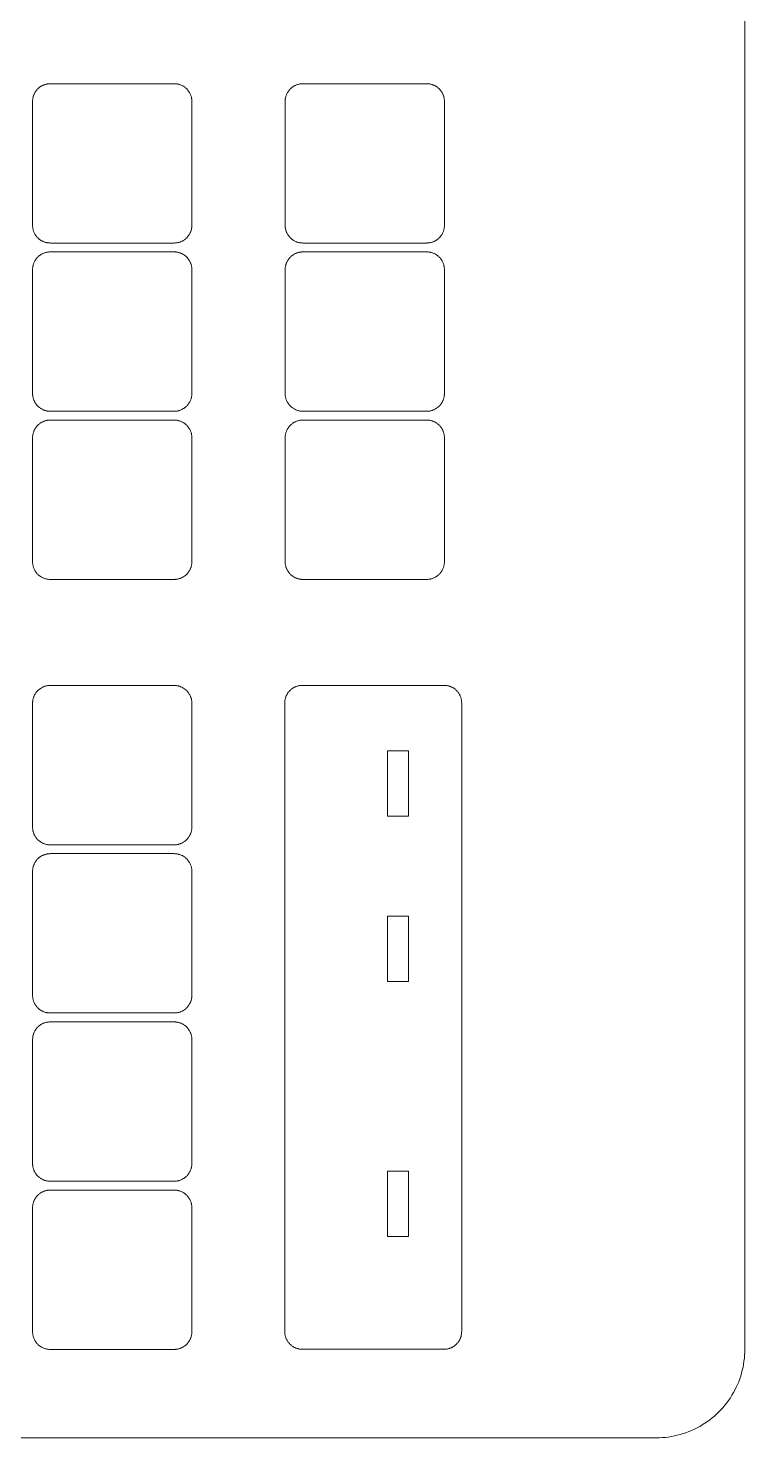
# Model space of a CAD drawing. Header units: metres. Extents: x 0 to 2861, y -1 to 1496.
# Drawn here: x 24.3719 to 24.4529, y 5.672 to 5.8312 of the extents above; entities that cross this region are included whole.
import ezdxf

# ---------------------------------------------------------------- set-up
doc = ezdxf.new("R2010")
doc.units = ezdxf.units.M
doc.layers.add('FURNITURE', color=251, linetype='Continuous')

msp = doc.modelspace()

# ---------------------------------------------------------------- linework, layer by layer
at = {"layer": 'FURNITURE', "lineweight": 13}
for points in [[(24.45293, 5.68196), (24.45293, 6.12196)], [(24.37443, 5.82492), (24.37436, 5.82492), (24.37429, 5.82492), (24.37422, 5.82491), (24.37415, 5.82491), (24.37409, 5.8249), (24.37402, 5.82488), (24.37395, 5.82487), (24.37389, 5.82485), (24.37382, 5.82483), (24.37376, 5.82481), (24.37369, 5.82479), (24.37363, 5.82476), (24.37357, 5.82473), (24.3735, 5.8247), (24.37344, 5.82467), (24.37339, 5.82463), (24.37333, 5.8246), (24.37327, 5.82456), (24.37322, 5.82452), (24.37316, 5.82448), (24.37311, 5.82443), (24.37306, 5.82439), (24.37301, 5.82434), (24.37296, 5.82429), (24.37292, 5.82424), (24.37287, 5.82419), (24.37283, 5.82413), (24.37279, 5.82408), (24.37275, 5.82402), (24.37272, 5.82396), (24.37268, 5.82391), (24.37265, 5.82385), (24.37262, 5.82378), (24.37259, 5.82372), (24.37256, 5.82366), (24.37254, 5.82359), (24.37252, 5.82353), (24.3725, 5.82346), (24.37248, 5.8234), (24.37247, 5.82333), (24.37245, 5.82326), (24.37244, 5.8232), (24.37244, 5.82313), (24.37243, 5.82306), (24.37243, 5.82299), (24.37243, 5.82292)], [(24.37443, 5.82492), (24.38843, 5.82492)], [(24.39043, 5.82292), (24.39042, 5.82299), (24.39042, 5.82306), (24.39041, 5.82313), (24.39041, 5.8232), (24.3904, 5.82326), (24.39038, 5.82333), (24.39037, 5.8234), (24.39035, 5.82346), (24.39033, 5.82353), (24.39031, 5.82359), (24.39029, 5.82366), (24.39026, 5.82372), (24.39023, 5.82378), (24.3902, 5.82385), (24.39017, 5.82391), (24.39013, 5.82396), (24.3901, 5.82402), (24.39006, 5.82408), (24.39002, 5.82413), (24.38998, 5.82419), (24.38993, 5.82424), (24.38989, 5.82429), (24.38984, 5.82434), (24.38979, 5.82439), (24.38974, 5.82443), (24.38969, 5.82448), (24.38963, 5.82452), (24.38958, 5.82456), (24.38952, 5.8246), (24.38946, 5.82463), (24.38941, 5.82467), (24.38935, 5.8247), (24.38928, 5.82473), (24.38922, 5.82476), (24.38916, 5.82479), (24.38909, 5.82481), (24.38903, 5.82483), (24.38896, 5.82485), (24.3889, 5.82487), (24.38883, 5.82488), (24.38876, 5.8249), (24.3887, 5.82491), (24.38863, 5.82491), (24.38856, 5.82492), (24.38849, 5.82492), (24.38843, 5.82492)], [(24.40297, 5.82492), (24.4029, 5.82492), (24.40283, 5.82492), (24.40277, 5.82491), (24.4027, 5.82491), (24.40263, 5.8249), (24.40256, 5.82488), (24.4025, 5.82487), (24.40243, 5.82485), (24.40237, 5.82483), (24.4023, 5.82481), (24.40224, 5.82479), (24.40217, 5.82476), (24.40211, 5.82473), (24.40205, 5.8247), (24.40199, 5.82467), (24.40193, 5.82463), (24.40187, 5.8246), (24.40182, 5.82456), (24.40176, 5.82452), (24.40171, 5.82448), (24.40166, 5.82443), (24.40161, 5.82439), (24.40156, 5.82434), (24.40151, 5.82429), (24.40146, 5.82424), (24.40142, 5.82419), (24.40138, 5.82413), (24.40134, 5.82408), (24.4013, 5.82402), (24.40126, 5.82396), (24.40123, 5.82391), (24.40119, 5.82385), (24.40116, 5.82378), (24.40114, 5.82372), (24.40111, 5.82366), (24.40109, 5.82359), (24.40106, 5.82353), (24.40104, 5.82346), (24.40103, 5.8234), (24.40101, 5.82333), (24.401, 5.82326), (24.40099, 5.8232), (24.40098, 5.82313), (24.40098, 5.82306), (24.40097, 5.82299), (24.40097, 5.82292)], [(24.40297, 5.82492), (24.41697, 5.82492)], [(24.41897, 5.82292), (24.41897, 5.82299), (24.41897, 5.82306), (24.41896, 5.82313), (24.41895, 5.8232), (24.41894, 5.82326), (24.41893, 5.82333), (24.41891, 5.8234), (24.4189, 5.82346), (24.41888, 5.82353), (24.41885, 5.82359), (24.41883, 5.82366), (24.4188, 5.82372), (24.41878, 5.82378), (24.41875, 5.82385), (24.41871, 5.82391), (24.41868, 5.82396), (24.41864, 5.82402), (24.4186, 5.82408), (24.41856, 5.82413), (24.41852, 5.82419), (24.41848, 5.82424), (24.41843, 5.82429), (24.41838, 5.82434), (24.41834, 5.82439), (24.41828, 5.82443), (24.41823, 5.82448), (24.41818, 5.82452), (24.41812, 5.82456), (24.41807, 5.8246), (24.41801, 5.82463), (24.41795, 5.82467), (24.41789, 5.8247), (24.41783, 5.82473), (24.41777, 5.82476), (24.4177, 5.82479), (24.41764, 5.82481), (24.41758, 5.82483), (24.41751, 5.82485), (24.41744, 5.82487), (24.41738, 5.82488), (24.41731, 5.8249), (24.41724, 5.82491), (24.41717, 5.82491), (24.41711, 5.82492), (24.41704, 5.82492), (24.41697, 5.82492)], [(24.37243, 5.80892), (24.37243, 5.82292)], [(24.39043, 5.82292), (24.39043, 5.80892)], [(24.40097, 5.80892), (24.40097, 5.82292)], [(24.41897, 5.82292), (24.41897, 5.80892)], [(24.37243, 5.80892), (24.37243, 5.80886), (24.37243, 5.80879), (24.37244, 5.80872), (24.37244, 5.80865), (24.37245, 5.80859), (24.37247, 5.80852), (24.37248, 5.80845), (24.3725, 5.80839), (24.37252, 5.80832), (24.37254, 5.80826), (24.37256, 5.80819), (24.37259, 5.80813), (24.37262, 5.80807), (24.37265, 5.808), (24.37268, 5.80794), (24.37272, 5.80789), (24.37275, 5.80783), (24.37279, 5.80777), (24.37283, 5.80772), (24.37287, 5.80766), (24.37292, 5.80761), (24.37296, 5.80756), (24.37301, 5.80751), (24.37306, 5.80746), (24.37311, 5.80742), (24.37316, 5.80737), (24.37322, 5.80733), (24.37327, 5.80729), (24.37333, 5.80725), (24.37339, 5.80722), (24.37344, 5.80718), (24.3735, 5.80715), (24.37357, 5.80712), (24.37363, 5.80709), (24.37369, 5.80706), (24.37376, 5.80704), (24.37382, 5.80702), (24.37389, 5.807), (24.37395, 5.80698), (24.37402, 5.80697), (24.37409, 5.80695), (24.37415, 5.80694), (24.37422, 5.80694), (24.37429, 5.80693), (24.37436, 5.80693), (24.37443, 5.80692)], [(24.38843, 5.80692), (24.38849, 5.80693), (24.38856, 5.80693), (24.38863, 5.80694), (24.3887, 5.80694), (24.38876, 5.80695), (24.38883, 5.80697), (24.3889, 5.80698), (24.38896, 5.807), (24.38903, 5.80702), (24.38909, 5.80704), (24.38916, 5.80706), (24.38922, 5.80709), (24.38928, 5.80712), (24.38935, 5.80715), (24.38941, 5.80718), (24.38946, 5.80722), (24.38952, 5.80725), (24.38958, 5.80729), (24.38963, 5.80733), (24.38969, 5.80737), (24.38974, 5.80742), (24.38979, 5.80746), (24.38984, 5.80751), (24.38989, 5.80756), (24.38993, 5.80761), (24.38998, 5.80766), (24.39002, 5.80772), (24.39006, 5.80777), (24.3901, 5.80783), (24.39013, 5.80789), (24.39017, 5.80794), (24.3902, 5.808), (24.39023, 5.80807), (24.39026, 5.80813), (24.39029, 5.80819), (24.39031, 5.80826), (24.39033, 5.80832), (24.39035, 5.80839), (24.39037, 5.80845), (24.39038, 5.80852), (24.3904, 5.80859), (24.39041, 5.80865), (24.39041, 5.80872), (24.39042, 5.80879), (24.39042, 5.80886), (24.39043, 5.80892)], [(24.40097, 5.80892), (24.40097, 5.80886), (24.40098, 5.80879), (24.40098, 5.80872), (24.40099, 5.80865), (24.401, 5.80859), (24.40101, 5.80852), (24.40103, 5.80845), (24.40104, 5.80839), (24.40106, 5.80832), (24.40109, 5.80826), (24.40111, 5.80819), (24.40114, 5.80813), (24.40116, 5.80807), (24.40119, 5.808), (24.40123, 5.80794), (24.40126, 5.80789), (24.4013, 5.80783), (24.40134, 5.80777), (24.40138, 5.80772), (24.40142, 5.80766), (24.40146, 5.80761), (24.40151, 5.80756), (24.40156, 5.80751), (24.40161, 5.80746), (24.40166, 5.80742), (24.40171, 5.80737), (24.40176, 5.80733), (24.40182, 5.80729), (24.40187, 5.80725), (24.40193, 5.80722), (24.40199, 5.80718), (24.40205, 5.80715), (24.40211, 5.80712), (24.40217, 5.80709), (24.40224, 5.80706), (24.4023, 5.80704), (24.40237, 5.80702), (24.40243, 5.807), (24.4025, 5.80698), (24.40256, 5.80697), (24.40263, 5.80695), (24.4027, 5.80694), (24.40277, 5.80694), (24.40283, 5.80693), (24.4029, 5.80693), (24.40297, 5.80692)], [(24.41697, 5.80692), (24.41704, 5.80693), (24.41711, 5.80693), (24.41717, 5.80694), (24.41724, 5.80694), (24.41731, 5.80695), (24.41738, 5.80697), (24.41744, 5.80698), (24.41751, 5.807), (24.41758, 5.80702), (24.41764, 5.80704), (24.4177, 5.80706), (24.41777, 5.80709), (24.41783, 5.80712), (24.41789, 5.80715), (24.41795, 5.80718), (24.41801, 5.80722), (24.41807, 5.80725), (24.41812, 5.80729), (24.41818, 5.80733), (24.41823, 5.80737), (24.41828, 5.80742), (24.41834, 5.80746), (24.41838, 5.80751), (24.41843, 5.80756), (24.41848, 5.80761), (24.41852, 5.80766), (24.41856, 5.80772), (24.4186, 5.80777), (24.41864, 5.80783), (24.41868, 5.80789), (24.41871, 5.80794), (24.41875, 5.808), (24.41878, 5.80807), (24.4188, 5.80813), (24.41883, 5.80819), (24.41885, 5.80826), (24.41888, 5.80832), (24.4189, 5.80839), (24.41891, 5.80845), (24.41893, 5.80852), (24.41894, 5.80859), (24.41895, 5.80865), (24.41896, 5.80872), (24.41897, 5.80879), (24.41897, 5.80886), (24.41897, 5.80892)], [(24.37443, 5.80592), (24.37436, 5.80592), (24.37429, 5.80592), (24.37422, 5.80591), (24.37415, 5.80591), (24.37409, 5.8059), (24.37402, 5.80588), (24.37395, 5.80587), (24.37389, 5.80585), (24.37382, 5.80583), (24.37376, 5.80581), (24.37369, 5.80579), (24.37363, 5.80576), (24.37357, 5.80573), (24.3735, 5.8057), (24.37344, 5.80567), (24.37339, 5.80563), (24.37333, 5.8056), (24.37327, 5.80556), (24.37322, 5.80552), (24.37316, 5.80548), (24.37311, 5.80543), (24.37306, 5.80539), (24.37301, 5.80534), (24.37296, 5.80529), (24.37292, 5.80524), (24.37287, 5.80519), (24.37283, 5.80513), (24.37279, 5.80508), (24.37275, 5.80502), (24.37272, 5.80496), (24.37268, 5.80491), (24.37265, 5.80485), (24.37262, 5.80478), (24.37259, 5.80472), (24.37256, 5.80466), (24.37254, 5.80459), (24.37252, 5.80453), (24.3725, 5.80446), (24.37248, 5.8044), (24.37247, 5.80433), (24.37245, 5.80426), (24.37244, 5.8042), (24.37244, 5.80413), (24.37243, 5.80406), (24.37243, 5.80399), (24.37243, 5.80392)], [(24.38843, 5.80692), (24.37443, 5.80692)], [(24.37443, 5.80592), (24.38843, 5.80592)], [(24.39043, 5.80392), (24.39042, 5.80399), (24.39042, 5.80406), (24.39041, 5.80413), (24.39041, 5.8042), (24.3904, 5.80426), (24.39038, 5.80433), (24.39037, 5.8044), (24.39035, 5.80446), (24.39033, 5.80453), (24.39031, 5.80459), (24.39029, 5.80466), (24.39026, 5.80472), (24.39023, 5.80478), (24.3902, 5.80485), (24.39017, 5.80491), (24.39013, 5.80496), (24.3901, 5.80502), (24.39006, 5.80508), (24.39002, 5.80513), (24.38998, 5.80519), (24.38993, 5.80524), (24.38989, 5.80529), (24.38984, 5.80534), (24.38979, 5.80539), (24.38974, 5.80543), (24.38969, 5.80548), (24.38963, 5.80552), (24.38958, 5.80556), (24.38952, 5.8056), (24.38946, 5.80563), (24.38941, 5.80567), (24.38935, 5.8057), (24.38928, 5.80573), (24.38922, 5.80576), (24.38916, 5.80579), (24.38909, 5.80581), (24.38903, 5.80583), (24.38896, 5.80585), (24.3889, 5.80587), (24.38883, 5.80588), (24.38876, 5.8059), (24.3887, 5.80591), (24.38863, 5.80591), (24.38856, 5.80592), (24.38849, 5.80592), (24.38843, 5.80592)], [(24.40297, 5.80592), (24.4029, 5.80592), (24.40283, 5.80592), (24.40277, 5.80591), (24.4027, 5.80591), (24.40263, 5.8059), (24.40256, 5.80588), (24.4025, 5.80587), (24.40243, 5.80585), (24.40237, 5.80583), (24.4023, 5.80581), (24.40224, 5.80579), (24.40217, 5.80576), (24.40211, 5.80573), (24.40205, 5.8057), (24.40199, 5.80567), (24.40193, 5.80563), (24.40187, 5.8056), (24.40182, 5.80556), (24.40176, 5.80552), (24.40171, 5.80548), (24.40166, 5.80543), (24.40161, 5.80539), (24.40156, 5.80534), (24.40151, 5.80529), (24.40146, 5.80524), (24.40142, 5.80519), (24.40138, 5.80513), (24.40134, 5.80508), (24.4013, 5.80502), (24.40126, 5.80496), (24.40123, 5.80491), (24.40119, 5.80485), (24.40116, 5.80478), (24.40114, 5.80472), (24.40111, 5.80466), (24.40109, 5.80459), (24.40106, 5.80453), (24.40104, 5.80446), (24.40103, 5.8044), (24.40101, 5.80433), (24.401, 5.80426), (24.40099, 5.8042), (24.40098, 5.80413), (24.40098, 5.80406), (24.40097, 5.80399), (24.40097, 5.80392)], [(24.41697, 5.80692), (24.40297, 5.80692)], [(24.40297, 5.80592), (24.41697, 5.80592)], [(24.41897, 5.80392), (24.41897, 5.80399), (24.41897, 5.80406), (24.41896, 5.80413), (24.41895, 5.8042), (24.41894, 5.80426), (24.41893, 5.80433), (24.41891, 5.8044), (24.4189, 5.80446), (24.41888, 5.80453), (24.41885, 5.80459), (24.41883, 5.80466), (24.4188, 5.80472), (24.41878, 5.80478), (24.41875, 5.80485), (24.41871, 5.80491), (24.41868, 5.80496), (24.41864, 5.80502), (24.4186, 5.80508), (24.41856, 5.80513), (24.41852, 5.80519), (24.41848, 5.80524), (24.41843, 5.80529), (24.41838, 5.80534), (24.41834, 5.80539), (24.41828, 5.80543), (24.41823, 5.80548), (24.41818, 5.80552), (24.41812, 5.80556), (24.41807, 5.8056), (24.41801, 5.80563), (24.41795, 5.80567), (24.41789, 5.8057), (24.41783, 5.80573), (24.41777, 5.80576), (24.4177, 5.80579), (24.41764, 5.80581), (24.41758, 5.80583), (24.41751, 5.80585), (24.41744, 5.80587), (24.41738, 5.80588), (24.41731, 5.8059), (24.41724, 5.80591), (24.41717, 5.80591), (24.41711, 5.80592), (24.41704, 5.80592), (24.41697, 5.80592)], [(24.37243, 5.78992), (24.37243, 5.80392)], [(24.39043, 5.80392), (24.39043, 5.78992)], [(24.40097, 5.78992), (24.40097, 5.80392)], [(24.41897, 5.80392), (24.41897, 5.78992)], [(24.37243, 5.78992), (24.37243, 5.78986), (24.37243, 5.78979), (24.37244, 5.78972), (24.37244, 5.78965), (24.37245, 5.78959), (24.37247, 5.78952), (24.37248, 5.78945), (24.3725, 5.78939), (24.37252, 5.78932), (24.37254, 5.78926), (24.37256, 5.78919), (24.37259, 5.78913), (24.37262, 5.78907), (24.37265, 5.789), (24.37268, 5.78894), (24.37272, 5.78889), (24.37275, 5.78883), (24.37279, 5.78877), (24.37283, 5.78872), (24.37287, 5.78866), (24.37292, 5.78861), (24.37296, 5.78856), (24.37301, 5.78851), (24.37306, 5.78846), (24.37311, 5.78842), (24.37316, 5.78837), (24.37322, 5.78833), (24.37327, 5.78829), (24.37333, 5.78825), (24.37339, 5.78822), (24.37344, 5.78818), (24.3735, 5.78815), (24.37357, 5.78812), (24.37363, 5.78809), (24.37369, 5.78806), (24.37376, 5.78804), (24.37382, 5.78802), (24.37389, 5.788), (24.37395, 5.78798), (24.37402, 5.78797), (24.37409, 5.78795), (24.37415, 5.78794), (24.37422, 5.78794), (24.37429, 5.78793), (24.37436, 5.78793), (24.37443, 5.78792)], [(24.38843, 5.78792), (24.38849, 5.78793), (24.38856, 5.78793), (24.38863, 5.78794), (24.3887, 5.78794), (24.38876, 5.78795), (24.38883, 5.78797), (24.3889, 5.78798), (24.38896, 5.788), (24.38903, 5.78802), (24.38909, 5.78804), (24.38916, 5.78806), (24.38922, 5.78809), (24.38928, 5.78812), (24.38935, 5.78815), (24.38941, 5.78818), (24.38946, 5.78822), (24.38952, 5.78825), (24.38958, 5.78829), (24.38963, 5.78833), (24.38969, 5.78837), (24.38974, 5.78842), (24.38979, 5.78846), (24.38984, 5.78851), (24.38989, 5.78856), (24.38993, 5.78861), (24.38998, 5.78866), (24.39002, 5.78872), (24.39006, 5.78877), (24.3901, 5.78883), (24.39013, 5.78889), (24.39017, 5.78894), (24.3902, 5.789), (24.39023, 5.78907), (24.39026, 5.78913), (24.39029, 5.78919), (24.39031, 5.78926), (24.39033, 5.78932), (24.39035, 5.78939), (24.39037, 5.78945), (24.39038, 5.78952), (24.3904, 5.78959), (24.39041, 5.78965), (24.39041, 5.78972), (24.39042, 5.78979), (24.39042, 5.78986), (24.39043, 5.78992)], [(24.40097, 5.78992), (24.40097, 5.78986), (24.40098, 5.78979), (24.40098, 5.78972), (24.40099, 5.78965), (24.401, 5.78959), (24.40101, 5.78952), (24.40103, 5.78945), (24.40104, 5.78939), (24.40106, 5.78932), (24.40109, 5.78926), (24.40111, 5.78919), (24.40114, 5.78913), (24.40116, 5.78907), (24.40119, 5.789), (24.40123, 5.78894), (24.40126, 5.78889), (24.4013, 5.78883), (24.40134, 5.78877), (24.40138, 5.78872), (24.40142, 5.78866), (24.40146, 5.78861), (24.40151, 5.78856), (24.40156, 5.78851), (24.40161, 5.78846), (24.40166, 5.78842), (24.40171, 5.78837), (24.40176, 5.78833), (24.40182, 5.78829), (24.40187, 5.78825), (24.40193, 5.78822), (24.40199, 5.78818), (24.40205, 5.78815), (24.40211, 5.78812), (24.40217, 5.78809), (24.40224, 5.78806), (24.4023, 5.78804), (24.40237, 5.78802), (24.40243, 5.788), (24.4025, 5.78798), (24.40256, 5.78797), (24.40263, 5.78795), (24.4027, 5.78794), (24.40277, 5.78794), (24.40283, 5.78793), (24.4029, 5.78793), (24.40297, 5.78792)], [(24.41697, 5.78792), (24.41704, 5.78793), (24.41711, 5.78793), (24.41717, 5.78794), (24.41724, 5.78794), (24.41731, 5.78795), (24.41738, 5.78797), (24.41744, 5.78798), (24.41751, 5.788), (24.41758, 5.78802), (24.41764, 5.78804), (24.4177, 5.78806), (24.41777, 5.78809), (24.41783, 5.78812), (24.41789, 5.78815), (24.41795, 5.78818), (24.41801, 5.78822), (24.41807, 5.78825), (24.41812, 5.78829), (24.41818, 5.78833), (24.41823, 5.78837), (24.41828, 5.78842), (24.41834, 5.78846), (24.41838, 5.78851), (24.41843, 5.78856), (24.41848, 5.78861), (24.41852, 5.78866), (24.41856, 5.78872), (24.4186, 5.78877), (24.41864, 5.78883), (24.41868, 5.78889), (24.41871, 5.78894), (24.41875, 5.789), (24.41878, 5.78907), (24.4188, 5.78913), (24.41883, 5.78919), (24.41885, 5.78926), (24.41888, 5.78932), (24.4189, 5.78939), (24.41891, 5.78945), (24.41893, 5.78952), (24.41894, 5.78959), (24.41895, 5.78965), (24.41896, 5.78972), (24.41897, 5.78979), (24.41897, 5.78986), (24.41897, 5.78992)], [(24.37443, 5.78692), (24.37436, 5.78692), (24.37429, 5.78692), (24.37422, 5.78691), (24.37415, 5.78691), (24.37409, 5.7869), (24.37402, 5.78688), (24.37395, 5.78687), (24.37389, 5.78685), (24.37382, 5.78683), (24.37376, 5.78681), (24.37369, 5.78679), (24.37363, 5.78676), (24.37357, 5.78673), (24.3735, 5.7867), (24.37344, 5.78667), (24.37339, 5.78663), (24.37333, 5.7866), (24.37327, 5.78656), (24.37322, 5.78652), (24.37316, 5.78648), (24.37311, 5.78643), (24.37306, 5.78639), (24.37301, 5.78634), (24.37296, 5.78629), (24.37292, 5.78624), (24.37287, 5.78619), (24.37283, 5.78613), (24.37279, 5.78608), (24.37275, 5.78602), (24.37272, 5.78596), (24.37268, 5.78591), (24.37265, 5.78585), (24.37262, 5.78578), (24.37259, 5.78572), (24.37256, 5.78566), (24.37254, 5.78559), (24.37252, 5.78553), (24.3725, 5.78546), (24.37248, 5.7854), (24.37247, 5.78533), (24.37245, 5.78526), (24.37244, 5.7852), (24.37244, 5.78513), (24.37243, 5.78506), (24.37243, 5.78499), (24.37243, 5.78492)], [(24.38843, 5.78792), (24.37443, 5.78792)], [(24.37443, 5.78692), (24.38843, 5.78692)], [(24.39043, 5.78492), (24.39042, 5.78499), (24.39042, 5.78506), (24.39041, 5.78513), (24.39041, 5.7852), (24.3904, 5.78526), (24.39038, 5.78533), (24.39037, 5.7854), (24.39035, 5.78546), (24.39033, 5.78553), (24.39031, 5.78559), (24.39029, 5.78566), (24.39026, 5.78572), (24.39023, 5.78578), (24.3902, 5.78585), (24.39017, 5.78591), (24.39013, 5.78596), (24.3901, 5.78602), (24.39006, 5.78608), (24.39002, 5.78613), (24.38998, 5.78619), (24.38993, 5.78624), (24.38989, 5.78629), (24.38984, 5.78634), (24.38979, 5.78639), (24.38974, 5.78643), (24.38969, 5.78648), (24.38963, 5.78652), (24.38958, 5.78656), (24.38952, 5.7866), (24.38946, 5.78663), (24.38941, 5.78667), (24.38935, 5.7867), (24.38928, 5.78673), (24.38922, 5.78676), (24.38916, 5.78679), (24.38909, 5.78681), (24.38903, 5.78683), (24.38896, 5.78685), (24.3889, 5.78687), (24.38883, 5.78688), (24.38876, 5.7869), (24.3887, 5.78691), (24.38863, 5.78691), (24.38856, 5.78692), (24.38849, 5.78692), (24.38843, 5.78692)], [(24.40297, 5.78692), (24.4029, 5.78692), (24.40283, 5.78692), (24.40277, 5.78691), (24.4027, 5.78691), (24.40263, 5.7869), (24.40256, 5.78688), (24.4025, 5.78687), (24.40243, 5.78685), (24.40237, 5.78683), (24.4023, 5.78681), (24.40224, 5.78679), (24.40217, 5.78676), (24.40211, 5.78673), (24.40205, 5.7867), (24.40199, 5.78667), (24.40193, 5.78663), (24.40187, 5.7866), (24.40182, 5.78656), (24.40176, 5.78652), (24.40171, 5.78648), (24.40166, 5.78643), (24.40161, 5.78639), (24.40156, 5.78634), (24.40151, 5.78629), (24.40146, 5.78624), (24.40142, 5.78619), (24.40138, 5.78613), (24.40134, 5.78608), (24.4013, 5.78602), (24.40126, 5.78596), (24.40123, 5.78591), (24.40119, 5.78585), (24.40116, 5.78578), (24.40114, 5.78572), (24.40111, 5.78566), (24.40109, 5.78559), (24.40106, 5.78553), (24.40104, 5.78546), (24.40103, 5.7854), (24.40101, 5.78533), (24.401, 5.78526), (24.40099, 5.7852), (24.40098, 5.78513), (24.40098, 5.78506), (24.40097, 5.78499), (24.40097, 5.78492)], [(24.41697, 5.78792), (24.40297, 5.78792)], [(24.40297, 5.78692), (24.41697, 5.78692)], [(24.41897, 5.78492), (24.41897, 5.78499), (24.41897, 5.78506), (24.41896, 5.78513), (24.41895, 5.7852), (24.41894, 5.78526), (24.41893, 5.78533), (24.41891, 5.7854), (24.4189, 5.78546), (24.41888, 5.78553), (24.41885, 5.78559), (24.41883, 5.78566), (24.4188, 5.78572), (24.41878, 5.78578), (24.41875, 5.78585), (24.41871, 5.78591), (24.41868, 5.78596), (24.41864, 5.78602), (24.4186, 5.78608), (24.41856, 5.78613), (24.41852, 5.78619), (24.41848, 5.78624), (24.41843, 5.78629), (24.41838, 5.78634), (24.41834, 5.78639), (24.41828, 5.78643), (24.41823, 5.78648), (24.41818, 5.78652), (24.41812, 5.78656), (24.41807, 5.7866), (24.41801, 5.78663), (24.41795, 5.78667), (24.41789, 5.7867), (24.41783, 5.78673), (24.41777, 5.78676), (24.4177, 5.78679), (24.41764, 5.78681), (24.41758, 5.78683), (24.41751, 5.78685), (24.41744, 5.78687), (24.41738, 5.78688), (24.41731, 5.7869), (24.41724, 5.78691), (24.41717, 5.78691), (24.41711, 5.78692), (24.41704, 5.78692), (24.41697, 5.78692)], [(24.37243, 5.77092), (24.37243, 5.78492)], [(24.39043, 5.78492), (24.39043, 5.77092)], [(24.40097, 5.77092), (24.40097, 5.78492)], [(24.41897, 5.78492), (24.41897, 5.77092)], [(24.37243, 5.77092), (24.37243, 5.77086), (24.37243, 5.77079), (24.37244, 5.77072), (24.37244, 5.77065), (24.37245, 5.77059), (24.37247, 5.77052), (24.37248, 5.77045), (24.3725, 5.77039), (24.37252, 5.77032), (24.37254, 5.77026), (24.37256, 5.77019), (24.37259, 5.77013), (24.37262, 5.77007), (24.37265, 5.77), (24.37268, 5.76994), (24.37272, 5.76989), (24.37275, 5.76983), (24.37279, 5.76977), (24.37283, 5.76972), (24.37287, 5.76966), (24.37292, 5.76961), (24.37296, 5.76956), (24.37301, 5.76951), (24.37306, 5.76946), (24.37311, 5.76942), (24.37316, 5.76937), (24.37322, 5.76933), (24.37327, 5.76929), (24.37333, 5.76925), (24.37339, 5.76922), (24.37344, 5.76918), (24.3735, 5.76915), (24.37357, 5.76912), (24.37363, 5.76909), (24.37369, 5.76906), (24.37376, 5.76904), (24.37382, 5.76902), (24.37389, 5.769), (24.37395, 5.76898), (24.37402, 5.76897), (24.37409, 5.76895), (24.37415, 5.76894), (24.37422, 5.76894), (24.37429, 5.76893), (24.37436, 5.76893), (24.37443, 5.76892)], [(24.38843, 5.76892), (24.38849, 5.76893), (24.38856, 5.76893), (24.38863, 5.76894), (24.3887, 5.76894), (24.38876, 5.76895), (24.38883, 5.76897), (24.3889, 5.76898), (24.38896, 5.769), (24.38903, 5.76902), (24.38909, 5.76904), (24.38916, 5.76906), (24.38922, 5.76909), (24.38928, 5.76912), (24.38935, 5.76915), (24.38941, 5.76918), (24.38946, 5.76922), (24.38952, 5.76925), (24.38958, 5.76929), (24.38963, 5.76933), (24.38969, 5.76937), (24.38974, 5.76942), (24.38979, 5.76946), (24.38984, 5.76951), (24.38989, 5.76956), (24.38993, 5.76961), (24.38998, 5.76966), (24.39002, 5.76972), (24.39006, 5.76977), (24.3901, 5.76983), (24.39013, 5.76989), (24.39017, 5.76994), (24.3902, 5.77), (24.39023, 5.77007), (24.39026, 5.77013), (24.39029, 5.77019), (24.39031, 5.77026), (24.39033, 5.77032), (24.39035, 5.77039), (24.39037, 5.77045), (24.39038, 5.77052), (24.3904, 5.77059), (24.39041, 5.77065), (24.39041, 5.77072), (24.39042, 5.77079), (24.39042, 5.77086), (24.39043, 5.77092)], [(24.40097, 5.77092), (24.40097, 5.77086), (24.40098, 5.77079), (24.40098, 5.77072), (24.40099, 5.77065), (24.401, 5.77059), (24.40101, 5.77052), (24.40103, 5.77045), (24.40104, 5.77039), (24.40106, 5.77032), (24.40109, 5.77026), (24.40111, 5.77019), (24.40114, 5.77013), (24.40116, 5.77007), (24.40119, 5.77), (24.40123, 5.76994), (24.40126, 5.76989), (24.4013, 5.76983), (24.40134, 5.76977), (24.40138, 5.76972), (24.40142, 5.76966), (24.40146, 5.76961), (24.40151, 5.76956), (24.40156, 5.76951), (24.40161, 5.76946), (24.40166, 5.76942), (24.40171, 5.76937), (24.40176, 5.76933), (24.40182, 5.76929), (24.40187, 5.76925), (24.40193, 5.76922), (24.40199, 5.76918), (24.40205, 5.76915), (24.40211, 5.76912), (24.40217, 5.76909), (24.40224, 5.76906), (24.4023, 5.76904), (24.40237, 5.76902), (24.40243, 5.769), (24.4025, 5.76898), (24.40256, 5.76897), (24.40263, 5.76895), (24.4027, 5.76894), (24.40277, 5.76894), (24.40283, 5.76893), (24.4029, 5.76893), (24.40297, 5.76892)], [(24.41697, 5.76892), (24.41704, 5.76893), (24.41711, 5.76893), (24.41717, 5.76894), (24.41724, 5.76894), (24.41731, 5.76895), (24.41738, 5.76897), (24.41744, 5.76898), (24.41751, 5.769), (24.41758, 5.76902), (24.41764, 5.76904), (24.4177, 5.76906), (24.41777, 5.76909), (24.41783, 5.76912), (24.41789, 5.76915), (24.41795, 5.76918), (24.41801, 5.76922), (24.41807, 5.76925), (24.41812, 5.76929), (24.41818, 5.76933), (24.41823, 5.76937), (24.41828, 5.76942), (24.41834, 5.76946), (24.41838, 5.76951), (24.41843, 5.76956), (24.41848, 5.76961), (24.41852, 5.76966), (24.41856, 5.76972), (24.4186, 5.76977), (24.41864, 5.76983), (24.41868, 5.76989), (24.41871, 5.76994), (24.41875, 5.77), (24.41878, 5.77007), (24.4188, 5.77013), (24.41883, 5.77019), (24.41885, 5.77026), (24.41888, 5.77032), (24.4189, 5.77039), (24.41891, 5.77045), (24.41893, 5.77052), (24.41894, 5.77059), (24.41895, 5.77065), (24.41896, 5.77072), (24.41897, 5.77079), (24.41897, 5.77086), (24.41897, 5.77092)], [(24.38843, 5.76892), (24.37443, 5.76892)], [(24.41697, 5.76892), (24.40297, 5.76892)], [(24.37443, 5.75695), (24.37436, 5.75694), (24.37429, 5.75694), (24.37422, 5.75693), (24.37415, 5.75693), (24.37409, 5.75692), (24.37402, 5.7569), (24.37395, 5.75689), (24.37389, 5.75687), (24.37382, 5.75685), (24.37376, 5.75683), (24.37369, 5.75681), (24.37363, 5.75678), (24.37357, 5.75675), (24.3735, 5.75672), (24.37344, 5.75669), (24.37339, 5.75665), (24.37333, 5.75662), (24.37327, 5.75658), (24.37322, 5.75654), (24.37316, 5.7565), (24.37311, 5.75645), (24.37306, 5.75641), (24.37301, 5.75636), (24.37296, 5.75631), (24.37292, 5.75626), (24.37287, 5.75621), (24.37283, 5.75615), (24.37279, 5.7561), (24.37275, 5.75604), (24.37272, 5.75598), (24.37268, 5.75593), (24.37265, 5.75587), (24.37262, 5.7558), (24.37259, 5.75574), (24.37256, 5.75568), (24.37254, 5.75562), (24.37252, 5.75555), (24.3725, 5.75548), (24.37248, 5.75542), (24.37247, 5.75535), (24.37245, 5.75529), (24.37244, 5.75522), (24.37244, 5.75515), (24.37243, 5.75508), (24.37243, 5.75501), (24.37243, 5.75495)], [(24.37443, 5.75695), (24.38843, 5.75695)], [(24.39043, 5.75495), (24.39042, 5.75501), (24.39042, 5.75508), (24.39041, 5.75515), (24.39041, 5.75522), (24.3904, 5.75529), (24.39038, 5.75535), (24.39037, 5.75542), (24.39035, 5.75548), (24.39033, 5.75555), (24.39031, 5.75562), (24.39029, 5.75568), (24.39026, 5.75574), (24.39023, 5.7558), (24.3902, 5.75587), (24.39017, 5.75593), (24.39013, 5.75598), (24.3901, 5.75604), (24.39006, 5.7561), (24.39002, 5.75615), (24.38998, 5.75621), (24.38993, 5.75626), (24.38989, 5.75631), (24.38984, 5.75636), (24.38979, 5.75641), (24.38974, 5.75645), (24.38969, 5.7565), (24.38963, 5.75654), (24.38958, 5.75658), (24.38952, 5.75662), (24.38946, 5.75665), (24.38941, 5.75669), (24.38935, 5.75672), (24.38928, 5.75675), (24.38922, 5.75678), (24.38916, 5.75681), (24.38909, 5.75683), (24.38903, 5.75685), (24.38896, 5.75687), (24.3889, 5.75689), (24.38883, 5.7569), (24.38876, 5.75692), (24.3887, 5.75693), (24.38863, 5.75693), (24.38856, 5.75694), (24.38849, 5.75694), (24.38843, 5.75695)], [(24.40293, 5.75696), (24.40286, 5.75696), (24.40279, 5.75696), (24.40272, 5.75695), (24.40265, 5.75694), (24.40259, 5.75693), (24.40252, 5.75692), (24.40245, 5.7569), (24.40239, 5.75689), (24.40232, 5.75687), (24.40226, 5.75684), (24.40219, 5.75682), (24.40213, 5.75679), (24.40207, 5.75677), (24.402, 5.75674), (24.40194, 5.7567), (24.40189, 5.75667), (24.40183, 5.75663), (24.40177, 5.75659), (24.40172, 5.75655), (24.40166, 5.75651), (24.40161, 5.75647), (24.40156, 5.75642), (24.40151, 5.75637), (24.40146, 5.75633), (24.40142, 5.75627), (24.40137, 5.75622), (24.40133, 5.75617), (24.40129, 5.75611), (24.40125, 5.75606), (24.40122, 5.756), (24.40118, 5.75594), (24.40115, 5.75588), (24.40112, 5.75582), (24.40109, 5.75576), (24.40106, 5.75569), (24.40104, 5.75563), (24.40102, 5.75557), (24.401, 5.7555), (24.40098, 5.75543), (24.40097, 5.75537), (24.40095, 5.7553), (24.40094, 5.75523), (24.40094, 5.75516), (24.40093, 5.7551), (24.40093, 5.75503), (24.40093, 5.75496)], [(24.41893, 5.75696), (24.40293, 5.75696)], [(24.42093, 5.75496), (24.42092, 5.75503), (24.42092, 5.7551), (24.42091, 5.75516), (24.42091, 5.75523), (24.4209, 5.7553), (24.42088, 5.75537), (24.42087, 5.75543), (24.42085, 5.7555), (24.42083, 5.75557), (24.42081, 5.75563), (24.42079, 5.75569), (24.42076, 5.75576), (24.42073, 5.75582), (24.4207, 5.75588), (24.42067, 5.75594), (24.42063, 5.756), (24.4206, 5.75606), (24.42056, 5.75611), (24.42052, 5.75617), (24.42048, 5.75622), (24.42043, 5.75627), (24.42039, 5.75633), (24.42034, 5.75637), (24.42029, 5.75642), (24.42024, 5.75647), (24.42019, 5.75651), (24.42013, 5.75655), (24.42008, 5.75659), (24.42002, 5.75663), (24.41996, 5.75667), (24.41991, 5.7567), (24.41985, 5.75674), (24.41978, 5.75677), (24.41972, 5.75679), (24.41966, 5.75682), (24.41959, 5.75684), (24.41953, 5.75687), (24.41946, 5.75689), (24.4194, 5.7569), (24.41933, 5.75692), (24.41926, 5.75693), (24.4192, 5.75694), (24.41913, 5.75695), (24.41906, 5.75696), (24.41899, 5.75696), (24.41893, 5.75696)], [(24.37243, 5.74095), (24.37243, 5.75495)], [(24.39043, 5.75495), (24.39043, 5.74095)], [(24.40093, 5.75496), (24.40093, 5.68396)], [(24.42093, 5.68396), (24.42093, 5.75496)], [(24.41491, 5.74957), (24.41253, 5.74957)], [(24.41253, 5.74957), (24.41253, 5.74218)], [(24.41491, 5.74218), (24.41491, 5.74957)], [(24.41253, 5.74218), (24.41491, 5.74218)], [(24.37243, 5.74095), (24.37243, 5.74088), (24.37243, 5.74081), (24.37244, 5.74074), (24.37244, 5.74067), (24.37245, 5.74061), (24.37247, 5.74054), (24.37248, 5.74047), (24.3725, 5.74041), (24.37252, 5.74034), (24.37254, 5.74028), (24.37256, 5.74021), (24.37259, 5.74015), (24.37262, 5.74009), (24.37265, 5.74003), (24.37268, 5.73997), (24.37272, 5.73991), (24.37275, 5.73985), (24.37279, 5.73979), (24.37283, 5.73974), (24.37287, 5.73968), (24.37292, 5.73963), (24.37296, 5.73958), (24.37301, 5.73953), (24.37306, 5.73948), (24.37311, 5.73944), (24.37316, 5.73939), (24.37322, 5.73935), (24.37327, 5.73931), (24.37333, 5.73927), (24.37339, 5.73924), (24.37344, 5.7392), (24.3735, 5.73917), (24.37357, 5.73914), (24.37363, 5.73911), (24.37369, 5.73908), (24.37376, 5.73906), (24.37382, 5.73904), (24.37389, 5.73902), (24.37395, 5.739), (24.37402, 5.73899), (24.37409, 5.73897), (24.37415, 5.73896), (24.37422, 5.73896), (24.37429, 5.73895), (24.37436, 5.73895), (24.37443, 5.73895)], [(24.38843, 5.73895), (24.38849, 5.73895), (24.38856, 5.73895), (24.38863, 5.73896), (24.3887, 5.73896), (24.38876, 5.73897), (24.38883, 5.73899), (24.3889, 5.739), (24.38896, 5.73902), (24.38903, 5.73904), (24.38909, 5.73906), (24.38916, 5.73908), (24.38922, 5.73911), (24.38928, 5.73914), (24.38935, 5.73917), (24.38941, 5.7392), (24.38946, 5.73924), (24.38952, 5.73927), (24.38958, 5.73931), (24.38963, 5.73935), (24.38969, 5.73939), (24.38974, 5.73944), (24.38979, 5.73948), (24.38984, 5.73953), (24.38989, 5.73958), (24.38993, 5.73963), (24.38998, 5.73968), (24.39002, 5.73974), (24.39006, 5.73979), (24.3901, 5.73985), (24.39013, 5.73991), (24.39017, 5.73997), (24.3902, 5.74003), (24.39023, 5.74009), (24.39026, 5.74015), (24.39029, 5.74021), (24.39031, 5.74028), (24.39033, 5.74034), (24.39035, 5.74041), (24.39037, 5.74047), (24.39038, 5.74054), (24.3904, 5.74061), (24.39041, 5.74067), (24.39041, 5.74074), (24.39042, 5.74081), (24.39042, 5.74088), (24.39043, 5.74095)], [(24.38843, 5.73895), (24.37443, 5.73895)], [(24.37443, 5.73795), (24.37436, 5.73794), (24.37429, 5.73794), (24.37422, 5.73793), (24.37415, 5.73793), (24.37409, 5.73792), (24.37402, 5.7379), (24.37395, 5.73789), (24.37389, 5.73787), (24.37382, 5.73785), (24.37376, 5.73783), (24.37369, 5.73781), (24.37363, 5.73778), (24.37357, 5.73775), (24.3735, 5.73772), (24.37344, 5.73769), (24.37339, 5.73765), (24.37333, 5.73762), (24.37327, 5.73758), (24.37322, 5.73754), (24.37316, 5.7375), (24.37311, 5.73745), (24.37306, 5.73741), (24.37301, 5.73736), (24.37296, 5.73731), (24.37292, 5.73726), (24.37287, 5.73721), (24.37283, 5.73715), (24.37279, 5.7371), (24.37275, 5.73704), (24.37272, 5.73698), (24.37268, 5.73693), (24.37265, 5.73687), (24.37262, 5.7368), (24.37259, 5.73674), (24.37256, 5.73668), (24.37254, 5.73662), (24.37252, 5.73655), (24.3725, 5.73648), (24.37248, 5.73642), (24.37247, 5.73635), (24.37245, 5.73629), (24.37244, 5.73622), (24.37244, 5.73615), (24.37243, 5.73608), (24.37243, 5.73601), (24.37243, 5.73595)], [(24.37443, 5.73795), (24.38843, 5.73795)], [(24.39043, 5.73595), (24.39042, 5.73601), (24.39042, 5.73608), (24.39041, 5.73615), (24.39041, 5.73622), (24.3904, 5.73629), (24.39038, 5.73635), (24.39037, 5.73642), (24.39035, 5.73648), (24.39033, 5.73655), (24.39031, 5.73662), (24.39029, 5.73668), (24.39026, 5.73674), (24.39023, 5.7368), (24.3902, 5.73687), (24.39017, 5.73693), (24.39013, 5.73698), (24.3901, 5.73704), (24.39006, 5.7371), (24.39002, 5.73715), (24.38998, 5.73721), (24.38993, 5.73726), (24.38989, 5.73731), (24.38984, 5.73736), (24.38979, 5.73741), (24.38974, 5.73745), (24.38969, 5.7375), (24.38963, 5.73754), (24.38958, 5.73758), (24.38952, 5.73762), (24.38946, 5.73765), (24.38941, 5.73769), (24.38935, 5.73772), (24.38928, 5.73775), (24.38922, 5.73778), (24.38916, 5.73781), (24.38909, 5.73783), (24.38903, 5.73785), (24.38896, 5.73787), (24.3889, 5.73789), (24.38883, 5.7379), (24.38876, 5.73792), (24.3887, 5.73793), (24.38863, 5.73793), (24.38856, 5.73794), (24.38849, 5.73794), (24.38843, 5.73795)], [(24.37243, 5.72195), (24.37243, 5.73595)], [(24.39043, 5.73595), (24.39043, 5.72195)], [(24.41491, 5.7309), (24.41253, 5.7309)], [(24.41253, 5.7309), (24.41253, 5.72351)], [(24.41491, 5.72351), (24.41491, 5.7309)], [(24.41253, 5.72351), (24.41491, 5.72351)], [(24.37243, 5.72195), (24.37243, 5.72188), (24.37243, 5.72181), (24.37244, 5.72174), (24.37244, 5.72167), (24.37245, 5.72161), (24.37247, 5.72154), (24.37248, 5.72147), (24.3725, 5.72141), (24.37252, 5.72134), (24.37254, 5.72128), (24.37256, 5.72121), (24.37259, 5.72115), (24.37262, 5.72109), (24.37265, 5.72103), (24.37268, 5.72097), (24.37272, 5.72091), (24.37275, 5.72085), (24.37279, 5.72079), (24.37283, 5.72074), (24.37287, 5.72068), (24.37292, 5.72063), (24.37296, 5.72058), (24.37301, 5.72053), (24.37306, 5.72048), (24.37311, 5.72044), (24.37316, 5.72039), (24.37322, 5.72035), (24.37327, 5.72031), (24.37333, 5.72027), (24.37339, 5.72024), (24.37344, 5.7202), (24.3735, 5.72017), (24.37357, 5.72014), (24.37363, 5.72011), (24.37369, 5.72008), (24.37376, 5.72006), (24.37382, 5.72004), (24.37389, 5.72002), (24.37395, 5.72), (24.37402, 5.71999), (24.37409, 5.71997), (24.37415, 5.71996), (24.37422, 5.71996), (24.37429, 5.71995), (24.37436, 5.71995), (24.37443, 5.71995)], [(24.38843, 5.71995), (24.38849, 5.71995), (24.38856, 5.71995), (24.38863, 5.71996), (24.3887, 5.71996), (24.38876, 5.71997), (24.38883, 5.71999), (24.3889, 5.72), (24.38896, 5.72002), (24.38903, 5.72004), (24.38909, 5.72006), (24.38916, 5.72008), (24.38922, 5.72011), (24.38928, 5.72014), (24.38935, 5.72017), (24.38941, 5.7202), (24.38946, 5.72024), (24.38952, 5.72027), (24.38958, 5.72031), (24.38963, 5.72035), (24.38969, 5.72039), (24.38974, 5.72044), (24.38979, 5.72048), (24.38984, 5.72053), (24.38989, 5.72058), (24.38993, 5.72063), (24.38998, 5.72068), (24.39002, 5.72074), (24.39006, 5.72079), (24.3901, 5.72085), (24.39013, 5.72091), (24.39017, 5.72097), (24.3902, 5.72103), (24.39023, 5.72109), (24.39026, 5.72115), (24.39029, 5.72121), (24.39031, 5.72128), (24.39033, 5.72134), (24.39035, 5.72141), (24.39037, 5.72147), (24.39038, 5.72154), (24.3904, 5.72161), (24.39041, 5.72167), (24.39041, 5.72174), (24.39042, 5.72181), (24.39042, 5.72188), (24.39043, 5.72195)], [(24.38843, 5.71995), (24.37443, 5.71995)], [(24.37443, 5.71895), (24.37436, 5.71894), (24.37429, 5.71894), (24.37422, 5.71893), (24.37415, 5.71893), (24.37409, 5.71892), (24.37402, 5.7189), (24.37395, 5.71889), (24.37389, 5.71887), (24.37382, 5.71885), (24.37376, 5.71883), (24.37369, 5.71881), (24.37363, 5.71878), (24.37357, 5.71875), (24.3735, 5.71872), (24.37344, 5.71869), (24.37339, 5.71865), (24.37333, 5.71862), (24.37327, 5.71858), (24.37322, 5.71854), (24.37316, 5.7185), (24.37311, 5.71845), (24.37306, 5.71841), (24.37301, 5.71836), (24.37296, 5.71831), (24.37292, 5.71826), (24.37287, 5.71821), (24.37283, 5.71815), (24.37279, 5.7181), (24.37275, 5.71804), (24.37272, 5.71798), (24.37268, 5.71793), (24.37265, 5.71787), (24.37262, 5.7178), (24.37259, 5.71774), (24.37256, 5.71768), (24.37254, 5.71762), (24.37252, 5.71755), (24.3725, 5.71748), (24.37248, 5.71742), (24.37247, 5.71735), (24.37245, 5.71729), (24.37244, 5.71722), (24.37244, 5.71715), (24.37243, 5.71708), (24.37243, 5.71701), (24.37243, 5.71695)], [(24.37443, 5.71895), (24.38843, 5.71895)], [(24.39043, 5.71695), (24.39042, 5.71701), (24.39042, 5.71708), (24.39041, 5.71715), (24.39041, 5.71722), (24.3904, 5.71729), (24.39038, 5.71735), (24.39037, 5.71742), (24.39035, 5.71748), (24.39033, 5.71755), (24.39031, 5.71762), (24.39029, 5.71768), (24.39026, 5.71774), (24.39023, 5.7178), (24.3902, 5.71787), (24.39017, 5.71793), (24.39013, 5.71798), (24.3901, 5.71804), (24.39006, 5.7181), (24.39002, 5.71815), (24.38998, 5.71821), (24.38993, 5.71826), (24.38989, 5.71831), (24.38984, 5.71836), (24.38979, 5.71841), (24.38974, 5.71845), (24.38969, 5.7185), (24.38963, 5.71854), (24.38958, 5.71858), (24.38952, 5.71862), (24.38946, 5.71865), (24.38941, 5.71869), (24.38935, 5.71872), (24.38928, 5.71875), (24.38922, 5.71878), (24.38916, 5.71881), (24.38909, 5.71883), (24.38903, 5.71885), (24.38896, 5.71887), (24.3889, 5.71889), (24.38883, 5.7189), (24.38876, 5.71892), (24.3887, 5.71893), (24.38863, 5.71893), (24.38856, 5.71894), (24.38849, 5.71894), (24.38843, 5.71895)], [(24.37243, 5.70295), (24.37243, 5.71695)], [(24.39043, 5.71695), (24.39043, 5.70295)], [(24.37243, 5.70295), (24.37243, 5.70288), (24.37243, 5.70281), (24.37244, 5.70274), (24.37244, 5.70267), (24.37245, 5.70261), (24.37247, 5.70254), (24.37248, 5.70247), (24.3725, 5.70241), (24.37252, 5.70234), (24.37254, 5.70228), (24.37256, 5.70221), (24.37259, 5.70215), (24.37262, 5.70209), (24.37265, 5.70203), (24.37268, 5.70197), (24.37272, 5.70191), (24.37275, 5.70185), (24.37279, 5.70179), (24.37283, 5.70174), (24.37287, 5.70168), (24.37292, 5.70163), (24.37296, 5.70158), (24.37301, 5.70153), (24.37306, 5.70148), (24.37311, 5.70144), (24.37316, 5.70139), (24.37322, 5.70135), (24.37327, 5.70131), (24.37333, 5.70127), (24.37339, 5.70124), (24.37344, 5.7012), (24.3735, 5.70117), (24.37357, 5.70114), (24.37363, 5.70111), (24.37369, 5.70108), (24.37376, 5.70106), (24.37382, 5.70104), (24.37389, 5.70102), (24.37395, 5.701), (24.37402, 5.70099), (24.37409, 5.70097), (24.37415, 5.70096), (24.37422, 5.70096), (24.37429, 5.70095), (24.37436, 5.70095), (24.37443, 5.70095)], [(24.38843, 5.70095), (24.38849, 5.70095), (24.38856, 5.70095), (24.38863, 5.70096), (24.3887, 5.70096), (24.38876, 5.70097), (24.38883, 5.70099), (24.3889, 5.701), (24.38896, 5.70102), (24.38903, 5.70104), (24.38909, 5.70106), (24.38916, 5.70108), (24.38922, 5.70111), (24.38928, 5.70114), (24.38935, 5.70117), (24.38941, 5.7012), (24.38946, 5.70124), (24.38952, 5.70127), (24.38958, 5.70131), (24.38963, 5.70135), (24.38969, 5.70139), (24.38974, 5.70144), (24.38979, 5.70148), (24.38984, 5.70153), (24.38989, 5.70158), (24.38993, 5.70163), (24.38998, 5.70168), (24.39002, 5.70174), (24.39006, 5.70179), (24.3901, 5.70185), (24.39013, 5.70191), (24.39017, 5.70197), (24.3902, 5.70203), (24.39023, 5.70209), (24.39026, 5.70215), (24.39029, 5.70221), (24.39031, 5.70228), (24.39033, 5.70234), (24.39035, 5.70241), (24.39037, 5.70247), (24.39038, 5.70254), (24.3904, 5.70261), (24.39041, 5.70267), (24.39041, 5.70274), (24.39042, 5.70281), (24.39042, 5.70288), (24.39043, 5.70295)], [(24.38843, 5.70095), (24.37443, 5.70095)], [(24.41491, 5.70208), (24.41253, 5.70208)], [(24.41253, 5.70208), (24.41253, 5.69469)], [(24.41491, 5.69469), (24.41491, 5.70208)], [(24.37443, 5.69995), (24.37436, 5.69994), (24.37429, 5.69994), (24.37422, 5.69993), (24.37415, 5.69993), (24.37409, 5.69992), (24.37402, 5.6999), (24.37395, 5.69989), (24.37389, 5.69987), (24.37382, 5.69985), (24.37376, 5.69983), (24.37369, 5.69981), (24.37363, 5.69978), (24.37357, 5.69975), (24.3735, 5.69972), (24.37344, 5.69969), (24.37339, 5.69965), (24.37333, 5.69962), (24.37327, 5.69958), (24.37322, 5.69954), (24.37316, 5.6995), (24.37311, 5.69945), (24.37306, 5.69941), (24.37301, 5.69936), (24.37296, 5.69931), (24.37292, 5.69926), (24.37287, 5.69921), (24.37283, 5.69915), (24.37279, 5.6991), (24.37275, 5.69904), (24.37272, 5.69898), (24.37268, 5.69893), (24.37265, 5.69887), (24.37262, 5.6988), (24.37259, 5.69874), (24.37256, 5.69868), (24.37254, 5.69862), (24.37252, 5.69855), (24.3725, 5.69848), (24.37248, 5.69842), (24.37247, 5.69835), (24.37245, 5.69829), (24.37244, 5.69822), (24.37244, 5.69815), (24.37243, 5.69808), (24.37243, 5.69801), (24.37243, 5.69795)], [(24.37443, 5.69995), (24.38843, 5.69995)], [(24.39043, 5.69795), (24.39042, 5.69801), (24.39042, 5.69808), (24.39041, 5.69815), (24.39041, 5.69822), (24.3904, 5.69829), (24.39038, 5.69835), (24.39037, 5.69842), (24.39035, 5.69848), (24.39033, 5.69855), (24.39031, 5.69862), (24.39029, 5.69868), (24.39026, 5.69874), (24.39023, 5.6988), (24.3902, 5.69887), (24.39017, 5.69893), (24.39013, 5.69898), (24.3901, 5.69904), (24.39006, 5.6991), (24.39002, 5.69915), (24.38998, 5.69921), (24.38993, 5.69926), (24.38989, 5.69931), (24.38984, 5.69936), (24.38979, 5.69941), (24.38974, 5.69945), (24.38969, 5.6995), (24.38963, 5.69954), (24.38958, 5.69958), (24.38952, 5.69962), (24.38946, 5.69965), (24.38941, 5.69969), (24.38935, 5.69972), (24.38928, 5.69975), (24.38922, 5.69978), (24.38916, 5.69981), (24.38909, 5.69983), (24.38903, 5.69985), (24.38896, 5.69987), (24.3889, 5.69989), (24.38883, 5.6999), (24.38876, 5.69992), (24.3887, 5.69993), (24.38863, 5.69993), (24.38856, 5.69994), (24.38849, 5.69994), (24.38843, 5.69995)], [(24.37243, 5.68395), (24.37243, 5.69795)], [(24.39043, 5.69795), (24.39043, 5.68395)], [(24.41253, 5.69469), (24.41491, 5.69469)], [(24.37243, 5.68395), (24.37243, 5.68388), (24.37243, 5.68381), (24.37244, 5.68374), (24.37244, 5.68367), (24.37245, 5.68361), (24.37247, 5.68354), (24.37248, 5.68347), (24.3725, 5.68341), (24.37252, 5.68334), (24.37254, 5.68328), (24.37256, 5.68321), (24.37259, 5.68315), (24.37262, 5.68309), (24.37265, 5.68303), (24.37268, 5.68297), (24.37272, 5.68291), (24.37275, 5.68285), (24.37279, 5.68279), (24.37283, 5.68274), (24.37287, 5.68268), (24.37292, 5.68263), (24.37296, 5.68258), (24.37301, 5.68253), (24.37306, 5.68248), (24.37311, 5.68244), (24.37316, 5.68239), (24.37322, 5.68235), (24.37327, 5.68231), (24.37333, 5.68227), (24.37339, 5.68224), (24.37344, 5.6822), (24.3735, 5.68217), (24.37357, 5.68214), (24.37363, 5.68211), (24.37369, 5.68208), (24.37376, 5.68206), (24.37382, 5.68204), (24.37389, 5.68202), (24.37395, 5.682), (24.37402, 5.68199), (24.37409, 5.68197), (24.37415, 5.68196), (24.37422, 5.68196), (24.37429, 5.68195), (24.37436, 5.68195), (24.37443, 5.68195)], [(24.38843, 5.68195), (24.38849, 5.68195), (24.38856, 5.68195), (24.38863, 5.68196), (24.3887, 5.68196), (24.38876, 5.68197), (24.38883, 5.68199), (24.3889, 5.682), (24.38896, 5.68202), (24.38903, 5.68204), (24.38909, 5.68206), (24.38916, 5.68208), (24.38922, 5.68211), (24.38928, 5.68214), (24.38935, 5.68217), (24.38941, 5.6822), (24.38946, 5.68224), (24.38952, 5.68227), (24.38958, 5.68231), (24.38963, 5.68235), (24.38969, 5.68239), (24.38974, 5.68244), (24.38979, 5.68248), (24.38984, 5.68253), (24.38989, 5.68258), (24.38993, 5.68263), (24.38998, 5.68268), (24.39002, 5.68274), (24.39006, 5.68279), (24.3901, 5.68285), (24.39013, 5.68291), (24.39017, 5.68297), (24.3902, 5.68303), (24.39023, 5.68309), (24.39026, 5.68315), (24.39029, 5.68321), (24.39031, 5.68328), (24.39033, 5.68334), (24.39035, 5.68341), (24.39037, 5.68347), (24.39038, 5.68354), (24.3904, 5.68361), (24.39041, 5.68367), (24.39041, 5.68374), (24.39042, 5.68381), (24.39042, 5.68388), (24.39043, 5.68395)], [(24.40093, 5.68396), (24.40093, 5.68389), (24.40093, 5.68382), (24.40094, 5.68376), (24.40094, 5.68369), (24.40095, 5.68362), (24.40097, 5.68355), (24.40098, 5.68349), (24.401, 5.68342), (24.40102, 5.68336), (24.40104, 5.68329), (24.40106, 5.68323), (24.40109, 5.68316), (24.40112, 5.6831), (24.40115, 5.68304), (24.40118, 5.68298), (24.40122, 5.68292), (24.40125, 5.68286), (24.40129, 5.68281), (24.40133, 5.68275), (24.40137, 5.6827), (24.40142, 5.68265), (24.40146, 5.6826), (24.40151, 5.68255), (24.40156, 5.6825), (24.40161, 5.68245), (24.40166, 5.68241), (24.40172, 5.68237), (24.40177, 5.68233), (24.40183, 5.68229), (24.40189, 5.68225), (24.40194, 5.68222), (24.402, 5.68218), (24.40207, 5.68215), (24.40213, 5.68213), (24.40219, 5.6821), (24.40226, 5.68208), (24.40232, 5.68205), (24.40239, 5.68203), (24.40245, 5.68202), (24.40252, 5.682), (24.40259, 5.68199), (24.40265, 5.68198), (24.40272, 5.68197), (24.40279, 5.68196), (24.40286, 5.68196), (24.40293, 5.68196)], [(24.41893, 5.68196), (24.41899, 5.68196), (24.41906, 5.68196), (24.41913, 5.68197), (24.4192, 5.68198), (24.41926, 5.68199), (24.41933, 5.682), (24.4194, 5.68202), (24.41946, 5.68203), (24.41953, 5.68205), (24.41959, 5.68208), (24.41966, 5.6821), (24.41972, 5.68213), (24.41978, 5.68215), (24.41985, 5.68218), (24.41991, 5.68222), (24.41996, 5.68225), (24.42002, 5.68229), (24.42008, 5.68233), (24.42013, 5.68237), (24.42019, 5.68241), (24.42024, 5.68245), (24.42029, 5.6825), (24.42034, 5.68255), (24.42039, 5.6826), (24.42043, 5.68265), (24.42048, 5.6827), (24.42052, 5.68275), (24.42056, 5.68281), (24.4206, 5.68286), (24.42063, 5.68292), (24.42067, 5.68298), (24.4207, 5.68304), (24.42073, 5.6831), (24.42076, 5.68316), (24.42079, 5.68323), (24.42081, 5.68329), (24.42083, 5.68336), (24.42085, 5.68342), (24.42087, 5.68349), (24.42088, 5.68355), (24.4209, 5.68362), (24.42091, 5.68369), (24.42091, 5.68376), (24.42092, 5.68382), (24.42092, 5.68389), (24.42093, 5.68396)], [(24.38843, 5.68195), (24.37443, 5.68195)], [(24.40293, 5.68196), (24.41893, 5.68196)], [(24.44293, 5.67196), (24.44327, 5.67197), (24.44361, 5.67198), (24.44395, 5.67201), (24.44429, 5.67205), (24.44462, 5.67211), (24.44496, 5.67217), (24.44529, 5.67224), (24.44562, 5.67233), (24.44595, 5.67243), (24.44627, 5.67254), (24.44659, 5.67266), (24.44691, 5.67279), (24.44722, 5.67293), (24.44753, 5.67308), (24.44783, 5.67324), (24.44812, 5.67342), (24.44841, 5.6736), (24.44869, 5.67379), (24.44897, 5.67399), (24.44924, 5.6742), (24.4495, 5.67442), (24.44975, 5.67465), (24.45, 5.67489), (24.45023, 5.67513), (24.45046, 5.67539), (24.45068, 5.67565), (24.45089, 5.67592), (24.45109, 5.67619), (24.45129, 5.67648), (24.45147, 5.67676), (24.45164, 5.67706), (24.4518, 5.67736), (24.45196, 5.67767), (24.4521, 5.67798), (24.45223, 5.67829), (24.45235, 5.67861), (24.45246, 5.67894), (24.45255, 5.67926), (24.45264, 5.67959), (24.45272, 5.67993), (24.45278, 5.68026), (24.45283, 5.6806), (24.45287, 5.68094), (24.4529, 5.68128), (24.45292, 5.68162), (24.45293, 5.68196)], [(24.29293, 5.67196), (24.44293, 5.67196)]]:
    msp.add_lwpolyline(points, dxfattribs=at)

doc.saveas('drawing.dxf')
